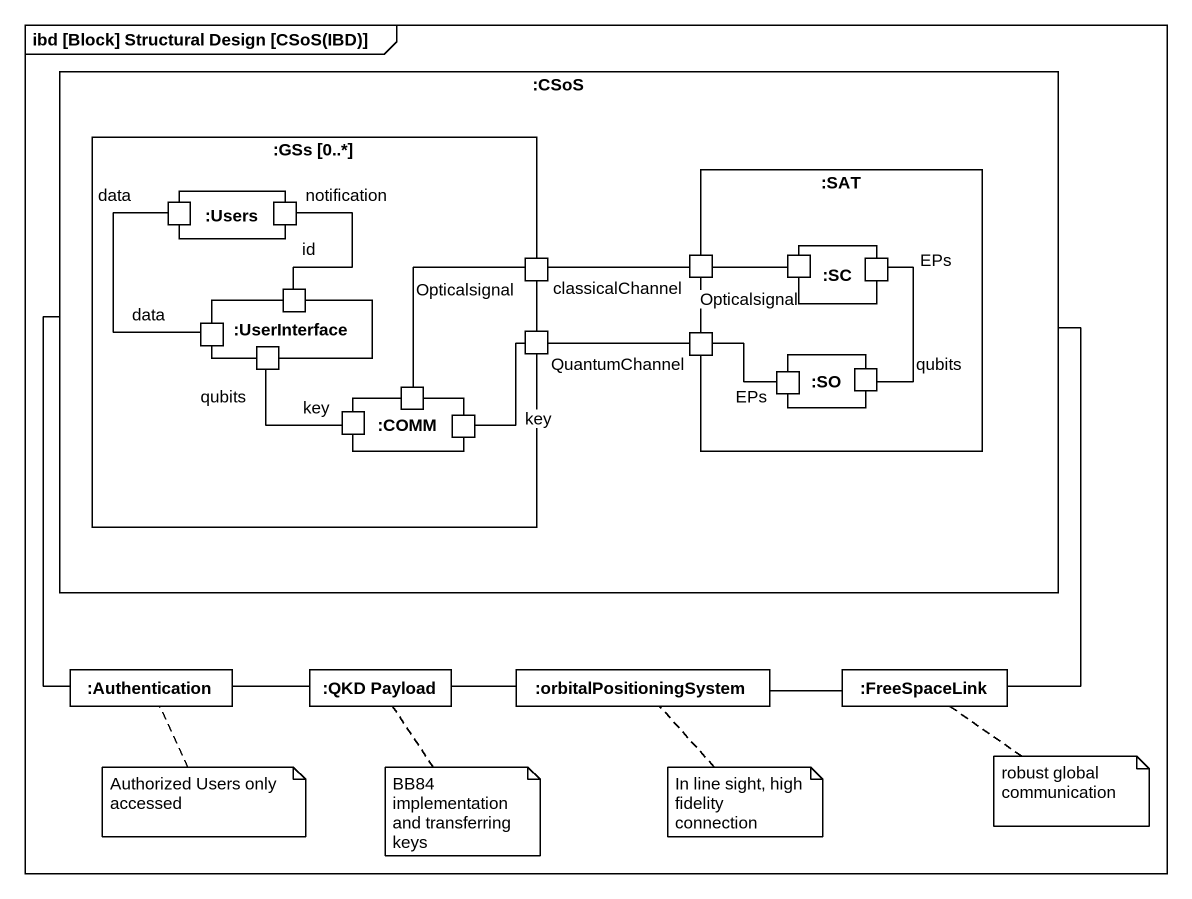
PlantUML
@startuml
mainframe ibd [Block] Structural Design [CSoS(IBD)]
rectangle ":CSoS" as CSoS {
  rectangle ":GSs [0..*]" as GSs_0 {
    rectangle ":Users" as Users {
      port " " as port1
      port " " as port2
    }
    port " " as port3
    rectangle ":UserInterface" as UserInterface {
      port " " as port7
      port " " as port8
      port " " as port10
    }
    port " " as port9
    rectangle ":COMM" as COMM {
      port " " as port11
      port " " as port15
      port " " as port16
    }
  }
  rectangle ":SAT" as SAT {
    port " " as port4
    rectangle ":SC" as SC {
      port " " as port5
      port " " as port6
    }
    port " " as port12
    rectangle ":SO" as SO {
      port " " as port13
      port " " as port14
    }
  }
}
rectangle ":Authentication" as Authentication
rectangle ":QKD Payload" as QKD_Payload
rectangle ":orbitalPositioningSystem" as orbitalPositioningSystem
rectangle ":FreeSpaceLink" as FreeSpaceLink
CSoS -- Authentication
GSs_0 -right- SAT : classicalChannel
GSs_0 -right- SAT : QuantumChannel
port1 -- port7 : data\ndata
port2 -- port8 : notification\nid
port4 -right- port5 : Opticalsignal
port6 -- port14 : EPs\nqubits
port10 -- port15 : qubits\nkey
port11 -up- port3 : Opticalsignal
port13 -left- port12 : EPs
port16 -up- port9 : key
Authentication -right- QKD_Payload
QKD_Payload -right- orbitalPositioningSystem
orbitalPositioningSystem -right- FreeSpaceLink
FreeSpaceLink -up- CSoS
note bottom of Authentication : Authorized Users only accessed
note bottom of QKD_Payload : BB84 implementation and transferring keys
note bottom of orbitalPositioningSystem : In line sight, high fidelity connection
note bottom of FreeSpaceLink : robust global communication
@enduml
